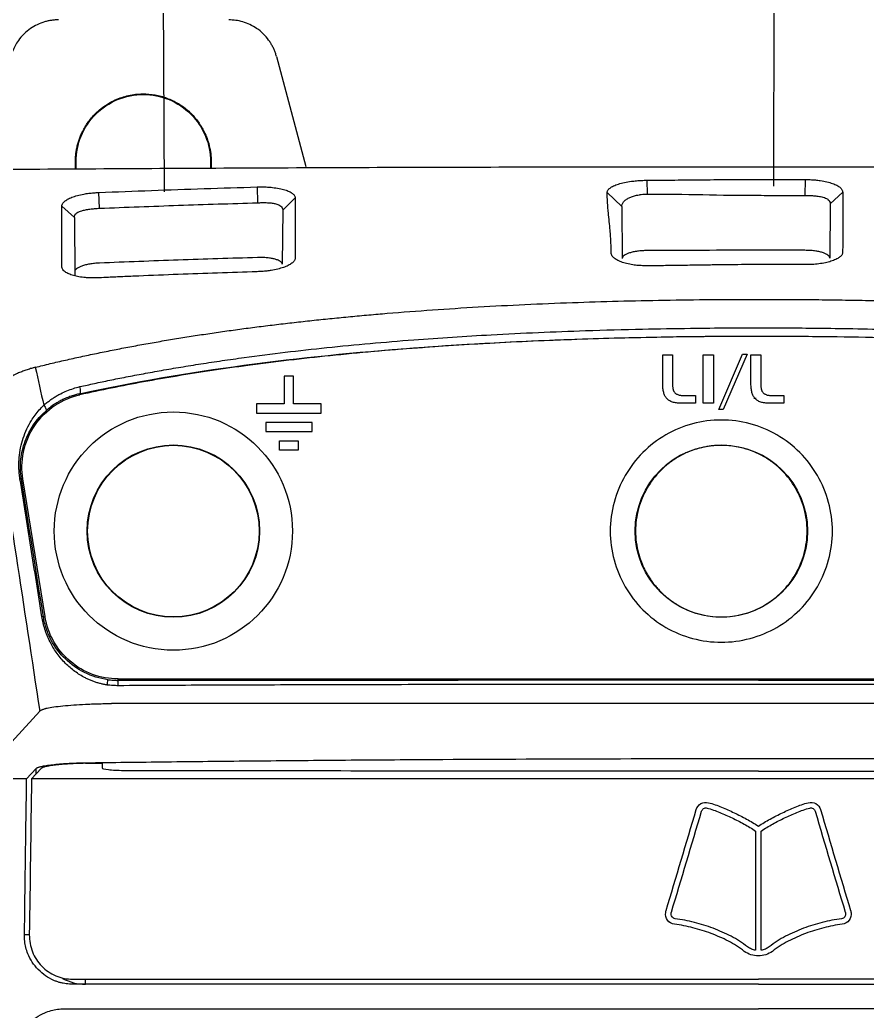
# Model space of a CAD drawing. Header units: millimetres. Extents: x 123.5 to 144.3, y 105.4 to 121.6.
# Drawn here: x 126.277 to 128.165, y 116.053 to 118.262 of the extents above; entities that cross this region are included whole.
import ezdxf

# ---------------------------------------------------------------- set-up
doc = ezdxf.new("R2010")
doc.units = ezdxf.units.MM
doc.layers.add('WIRES', color=7, linetype='Continuous')

msp = doc.modelspace()

# ---------------------------------------------------------------- linework, layer by layer
at = {"color": 7, "linetype": 'Continuous'}
for p, q in [((126.8488, 118.1802), (126.9141, 117.9352)), ((126.4007, 117.9299), (126.4007, 117.9456)), ((126.4021, 117.9299), (126.4021, 117.9456)), ((126.7019, 117.9456), (126.7019, 117.9317)), ((126.7032, 117.9456), (126.7032, 117.9317)), ((128.0265, 117.9062), (128.0264, 117.8707)), ((126.8055, 117.8896), (126.8065, 117.8544)), ((127.6742, 117.9045), (127.6744, 117.8736)), ((126.4545, 117.8421), (126.4531, 117.8773)), ((126.8905, 117.865), (126.8627, 117.838)), ((127.5855, 117.8769), (127.6182, 117.8462)), ((128.1104, 117.8783), (128.0827, 117.8521)), ((126.3706, 117.847), (126.3983, 117.8218)), ((127.6182, 117.8462), (127.6192, 117.7303)), ((128.0827, 117.8521), (128.0816, 117.7311)), ((126.8627, 117.838), (126.8617, 117.7172)), ((128.0265, 117.7165), (127.9225, 117.7166)), ((126.3993, 117.7009), (126.3993, 117.6915)), ((127.9225, 117.5567), (127.9225, 117.5573)), ((127.7094, 117.4514), (127.7094, 117.5159)), ((127.7094, 117.5159), (127.7313, 117.5159)), ((127.7313, 117.5159), (127.7313, 117.4503)), ((127.7994, 117.5159), (127.8224, 117.5159)), ((127.7994, 117.4076), (127.7994, 117.5159)), ((127.8224, 117.5159), (127.8224, 117.4076)), ((127.8342, 117.3936), (127.8868, 117.5172)), ((127.8973, 117.5172), (127.8442, 117.3936)), ((127.8868, 117.5172), (127.8973, 117.5172)), ((127.906, 117.4514), (127.906, 117.5159)), ((127.906, 117.5159), (127.9279, 117.5159)), ((127.9279, 117.5159), (127.9279, 117.4503)), ((126.8661, 117.4683), (126.8661, 117.4064)), ((126.8868, 117.4683), (126.8661, 117.4683)), ((126.8868, 117.4064), (126.8868, 117.4683)), ((127.7094, 117.4486), (127.7094, 117.4514)), ((127.7095, 117.4459), (127.7094, 117.4486)), ((127.7097, 117.4433), (127.7095, 117.4459)), ((127.7099, 117.4408), (127.7097, 117.4433)), ((127.7313, 117.4503), (127.7313, 117.4488)), ((127.7313, 117.4488), (127.7313, 117.4474)), ((127.7313, 117.4474), (127.7314, 117.4461)), ((127.7314, 117.4461), (127.7315, 117.4448)), ((127.7315, 117.4448), (127.7316, 117.4435)), ((127.7316, 117.4435), (127.7318, 117.4423)), ((127.7318, 117.4423), (127.7319, 117.4412)), ((127.9061, 117.4486), (127.906, 117.4514)), ((127.9062, 117.4459), (127.9061, 117.4486)), ((127.9063, 117.4433), (127.9062, 117.4459)), ((127.9066, 117.4408), (127.9063, 117.4433)), ((127.9279, 117.4503), (127.9279, 117.4488)), ((127.9279, 117.4488), (127.928, 117.4474)), ((127.928, 117.4474), (127.928, 117.4461)), ((127.928, 117.4461), (127.9281, 117.4448)), ((127.9281, 117.4448), (127.9283, 117.4435)), ((127.9283, 117.4435), (127.9284, 117.4423)), ((127.9284, 117.4423), (127.9286, 117.4412)), ((126.4106, 117.4265), (126.4101, 117.4288)), ((127.7102, 117.4384), (127.7099, 117.4408)), ((127.7106, 117.4361), (127.7102, 117.4384)), ((127.7111, 117.4339), (127.7106, 117.4361)), ((127.7116, 117.4318), (127.7111, 117.4339)), ((127.7122, 117.4298), (127.7116, 117.4318)), ((127.7128, 117.4279), (127.7122, 117.4298)), ((127.7135, 117.4261), (127.7128, 117.4279)), ((127.7143, 117.4244), (127.7135, 117.4261)), ((127.7152, 117.4228), (127.7143, 117.4244)), ((127.7161, 117.4213), (127.7152, 117.4228)), ((127.7171, 117.4199), (127.7161, 117.4213)), ((127.7182, 117.4186), (127.7171, 117.4199)), ((127.7319, 117.4412), (127.7321, 117.4401)), ((127.7321, 117.4401), (127.7324, 117.439)), ((127.7324, 117.439), (127.7326, 117.4381)), ((127.7326, 117.4381), (127.7329, 117.4371)), ((127.7329, 117.4371), (127.7333, 117.4362)), ((127.7333, 117.4362), (127.7336, 117.4354)), ((127.7336, 117.4354), (127.734, 117.4346)), ((127.734, 117.4346), (127.7344, 117.4339)), ((127.7344, 117.4339), (127.7348, 117.4332)), ((127.7348, 117.4332), (127.7356, 117.4322)), ((127.7356, 117.4322), (127.7364, 117.4313)), ((127.7364, 117.4313), (127.7373, 117.4304)), ((127.7373, 117.4304), (127.7382, 117.4296)), ((127.7382, 117.4296), (127.7393, 117.4288)), ((127.7393, 117.4288), (127.7404, 117.4282)), ((127.7404, 117.4282), (127.7416, 117.4276)), ((127.7416, 117.4276), (127.7429, 117.427)), ((127.7429, 117.427), (127.7443, 117.4265)), ((127.7443, 117.4265), (127.7457, 117.4261)), ((127.7457, 117.4261), (127.7473, 117.4258)), ((127.7473, 117.4258), (127.7489, 117.4255)), ((127.7489, 117.4255), (127.7506, 117.4252)), ((127.7506, 117.4252), (127.7523, 117.4251)), ((127.7523, 117.4251), (127.7542, 117.425)), ((127.7542, 117.425), (127.7561, 117.425)), ((127.7561, 117.425), (127.7828, 117.425)), ((127.7828, 117.425), (127.7828, 117.4076)), ((127.9069, 117.4384), (127.9066, 117.4408)), ((127.9073, 117.4361), (127.9069, 117.4384)), ((127.9077, 117.4339), (127.9073, 117.4361)), ((127.9082, 117.4318), (127.9077, 117.4339)), ((127.9088, 117.4298), (127.9082, 117.4318)), ((127.9095, 117.4279), (127.9088, 117.4298)), ((127.9102, 117.4261), (127.9095, 117.4279)), ((127.911, 117.4244), (127.9102, 117.4261)), ((127.9119, 117.4228), (127.911, 117.4244)), ((127.9128, 117.4213), (127.9119, 117.4228)), ((127.9138, 117.4199), (127.9128, 117.4213)), ((127.9149, 117.4186), (127.9138, 117.4199)), ((127.9286, 117.4412), (127.9288, 117.4401)), ((127.9288, 117.4401), (127.929, 117.439)), ((127.929, 117.439), (127.9293, 117.4381)), ((127.9293, 117.4381), (127.9296, 117.4371)), ((127.9296, 117.4371), (127.9299, 117.4362)), ((127.9299, 117.4362), (127.9303, 117.4354)), ((127.9303, 117.4354), (127.9306, 117.4346)), ((127.9306, 117.4346), (127.931, 117.4339)), ((127.931, 117.4339), (127.9315, 117.4332)), ((127.9315, 117.4332), (127.9322, 117.4322)), ((127.9322, 117.4322), (127.933, 117.4313)), ((127.933, 117.4313), (127.9339, 117.4304)), ((127.9339, 117.4304), (127.9349, 117.4296)), ((127.9349, 117.4296), (127.936, 117.4288)), ((127.936, 117.4288), (127.9371, 117.4282)), ((127.9371, 117.4282), (127.9383, 117.4276)), ((127.9383, 117.4276), (127.9396, 117.427)), ((127.9396, 117.427), (127.941, 117.4265)), ((127.941, 117.4265), (127.9424, 117.4261)), ((127.9424, 117.4261), (127.9439, 117.4258)), ((127.9439, 117.4258), (127.9455, 117.4255)), ((127.9455, 117.4255), (127.9472, 117.4252)), ((127.9472, 117.4252), (127.949, 117.4251)), ((127.949, 117.4251), (127.9508, 117.425)), ((127.9508, 117.425), (127.9528, 117.425)), ((127.9528, 117.425), (127.9795, 117.425)), ((127.9795, 117.425), (127.9795, 117.4076)), ((126.8043, 117.4064), (126.8043, 117.3858)), ((126.8661, 117.4064), (126.8043, 117.4064)), ((126.9486, 117.4064), (126.8868, 117.4064)), ((126.9486, 117.3858), (126.9486, 117.4064)), ((127.7195, 117.4173), (127.7182, 117.4186)), ((127.7208, 117.416), (127.7195, 117.4173)), ((127.7223, 117.4148), (127.7208, 117.416)), ((127.7238, 117.4138), (127.7223, 117.4148)), ((127.7255, 117.4128), (127.7238, 117.4138)), ((127.7273, 117.4119), (127.7255, 117.4128)), ((127.7292, 117.4111), (127.7273, 117.4119)), ((127.7311, 117.4103), (127.7292, 117.4111)), ((127.7332, 117.4097), (127.7311, 117.4103)), ((127.7354, 117.4091), (127.7332, 117.4097)), ((127.7377, 117.4086), (127.7354, 117.4091)), ((127.7401, 117.4083), (127.7377, 117.4086)), ((127.7426, 117.4079), (127.7401, 117.4083)), ((127.7452, 117.4077), (127.7426, 117.4079)), ((127.7479, 117.4076), (127.7452, 117.4077)), ((127.7507, 117.4076), (127.7479, 117.4076)), ((127.7828, 117.4076), (127.7507, 117.4076)), ((127.8224, 117.4076), (127.7994, 117.4076)), ((127.9174, 117.4182), (127.9121, 117.4181)), ((127.9161, 117.4173), (127.9149, 117.4186)), ((127.9175, 117.416), (127.9161, 117.4173)), ((127.9189, 117.4148), (127.9175, 117.416)), ((127.9205, 117.4138), (127.9189, 117.4148)), ((127.9222, 117.4128), (127.9205, 117.4138)), ((127.9239, 117.4119), (127.9222, 117.4128)), ((127.9258, 117.4111), (127.9239, 117.4119)), ((127.9278, 117.4103), (127.9258, 117.4111)), ((127.9299, 117.4097), (127.9278, 117.4103)), ((127.9321, 117.4091), (127.9299, 117.4097)), ((127.9343, 117.4086), (127.9321, 117.4091)), ((127.9367, 117.4083), (127.9343, 117.4086)), ((127.9392, 117.4079), (127.9367, 117.4083)), ((127.9418, 117.4077), (127.9392, 117.4079)), ((127.9445, 117.4076), (127.9418, 117.4077)), ((127.9473, 117.4076), (127.9445, 117.4076)), ((127.9795, 117.4076), (127.9473, 117.4076)), ((126.8043, 117.3858), (126.9486, 117.3858)), ((127.8442, 117.3936), (127.8342, 117.3936)), ((126.8249, 117.3652), (126.8249, 117.3446)), ((126.928, 117.3652), (126.8249, 117.3652)), ((126.928, 117.3446), (126.928, 117.3652)), ((126.8249, 117.3446), (126.928, 117.3446)), ((126.8558, 117.3239), (126.8971, 117.3239)), ((126.8558, 117.3033), (126.8558, 117.3239)), ((126.8971, 117.3239), (126.8971, 117.3033)), ((126.8971, 117.3033), (126.8558, 117.3033)), ((126.2803, 117.2386), (126.2836, 117.2392)), ((126.333, 116.9324), (126.2836, 117.2392)), ((126.3294, 116.9318), (126.333, 116.9324)), ((126.4959, 116.7904), (126.4959, 116.7936)), ((126.4959, 116.7936), (129.3491, 116.7936)), ((127.9225, 116.7386), (126.481, 116.7386)), ((129.364, 116.7386), (127.9225, 116.7386)), ((126.1833, 116.5708), (126.3211, 116.7218)), ((126.4608, 116.5946), (126.4607, 116.6061)), ((126.292, 116.5708), (126.3135, 116.5941)), ((126.3029, 116.5708), (126.3245, 116.5941))]:
    msp.add_line(p, q, dxfattribs=at)
msp.add_line((126.3983, 117.8218), (126.3993, 117.6915))
at = {"color": 8, "linetype": 'Continuous'}
for p, q in [((126.4229, 116.6056), (126.4229, 116.6068)), ((126.3135, 116.5823), (126.3135, 116.5941)), ((126.298, 116.2237), (126.2872, 116.2237)), ((126.4229, 116.1137), (126.4229, 116.124))]:
    msp.add_line(p, q, dxfattribs=at)
at = {"color": 7, "linetype": 'Continuous', "flags": 128}
for points in [[(126.4101, 117.4288), (126.4108, 117.4293), (126.4115, 117.4304), (126.4119, 117.432), (126.4121, 117.434), (126.4121, 117.4364), (126.4119, 117.4391), (126.4114, 117.4419), (126.4108, 117.4447)], [(126.3302, 117.4032), (126.3317, 117.4012), (126.3331, 117.3993), (126.3342, 117.3974), (126.335, 117.3956), (126.3356, 117.394), (126.3358, 117.3927), (126.3357, 117.3916), (126.3352, 117.3909)]]:
    msp.add_lwpolyline(points, dxfattribs=at)
at = {"color": 7, "linetype": 'Continuous'}
for centre, radius in [((126.619, 117.1229), 0.2654), ((126.619, 117.1229), 0.192), ((126.619, 117.1229), 0.1911), ((127.84, 117.1229), 0.192)]:
    msp.add_circle(centre, radius, dxfattribs=at)
for centre, radius, start, end in [((126.2782, 117.2343), 0.00485, 64.9572, 102.043), ((126.3272, 116.9274), 0.00496, 63.4555, 102.0612), ((124.6758, 117.0269), 1.8128, 352.1719, 352.5513), ((126.331, 116.7812), 0.1652, 359.0845, 3.2083)]:
    msp.add_arc(centre, radius, start, end, dxfattribs=at)
at = {"color": 8, "linetype": 'Continuous'}
msp.add_arc((126.4229, 116.2226), 0.1089, 242.2555, 269.9908, dxfattribs=at)
at = {"color": 7, "linetype": 'Continuous'}
for points, knots in [([(126.3632, 118.2619), (126.3605, 118.2618), (126.3552, 118.2617), (126.3474, 118.2608), (126.3396, 118.2594), (126.3288, 118.2566), (126.3155, 118.2515), (126.2999, 118.2424), (126.2855, 118.2306), (126.2742, 118.2173), (126.266, 118.2041), (126.2601, 118.1915), (126.2576, 118.1827), (126.2564, 118.1782)], [0, 0, 0, 0, 0.054324, 0.108343, 0.162336, 0.216586, 0.335867, 0.455346, 0.585776, 0.716409, 0.811058, 0.905085, 1, 1, 1, 1]), ([(126.8488, 118.1802), (126.848, 118.1828), (126.8465, 118.1881), (126.8435, 118.1956), (126.84, 118.203), (126.836, 118.21), (126.8294, 118.2197), (126.8194, 118.2313), (126.8052, 118.2428), (126.7897, 118.2517), (126.7741, 118.2576), (126.7582, 118.2612), (126.7477, 118.2616), (126.7425, 118.2619)], [0, 0, 0, 0, 0.056861, 0.113237, 0.169437, 0.225774, 0.282559, 0.412803, 0.543251, 0.662726, 0.7824, 0.891055, 1, 1, 1, 1]), ([(126.4007, 117.9456), (126.4008, 117.9488), (126.4009, 117.9552), (126.4018, 117.9646), (126.4033, 117.974), (126.4053, 117.9832), (126.408, 117.9923), (126.4112, 118.0012), (126.417, 118.0145), (126.4267, 118.0315), (126.4439, 118.0527), (126.4671, 118.0723), (126.496, 118.0873), (126.5267, 118.0959), (126.5566, 118.0977), (126.585, 118.0941), (126.6116, 118.0855), (126.6367, 118.0721), (126.6581, 118.0545), (126.6753, 118.0344), (126.6867, 118.0154), (126.6943, 117.9978), (126.6992, 117.9816), (126.7026, 117.9641), (126.703, 117.9518), (126.7032, 117.9456)], [0, 0, 0, 0, 0.020203, 0.040204, 0.060083, 0.079919, 0.099793, 0.119784, 0.139971, 0.191365, 0.242819, 0.312145, 0.381531, 0.446848, 0.512226, 0.569654, 0.627145, 0.687768, 0.748454, 0.801257, 0.854121, 0.888054, 0.922047, 0.960976, 1, 1, 1, 1]), ([(126.4021, 117.9456), (126.4021, 117.9652), (126.406, 117.9849), (126.421, 118.0211), (126.4321, 118.0377), (126.4599, 118.0655), (126.4765, 118.0766), (126.5128, 118.0916), (126.5324, 118.0955), (126.5716, 118.0955), (126.5912, 118.0916), (126.6275, 118.0766), (126.6441, 118.0655), (126.6719, 118.0377), (126.683, 118.0211), (126.698, 117.9849), (126.7019, 117.9652), (126.7019, 117.9456)], [0, 0, 0, 0, 0.125, 0.125, 0.25, 0.25, 0.375, 0.375, 0.5, 0.5, 0.625, 0.625, 0.75, 0.75, 0.875, 0.875, 1, 1, 1, 1]), ([(126.197, 117.9287), (126.3868, 117.9299), (126.7677, 117.9323), (127.3439, 117.9343), (127.7297, 117.9346), (127.9225, 117.9347)], [0, 0, 0, 0, 0.331909, 0.666236, 1, 1, 1, 1]), ([(127.9225, 117.9347), (128.1152, 117.9346), (128.5011, 117.9343), (129.0773, 117.9323), (129.4582, 117.9299), (129.648, 117.9287)], [0, 0, 0, 0, 0.333756, 0.668083, 1, 1, 1, 1]), ([(127.6742, 117.9045), (127.6837, 117.9045), (127.7044, 117.9047), (127.7457, 117.9051), (127.8, 117.9056), (127.862, 117.9062), (127.9034, 117.9063), (127.9225, 117.9063)], [0, 0, 0, 0, 0.1142851, 0.2500018, 0.499984, 0.7694685, 1, 1, 1, 1]), ([(127.9225, 117.9063), (127.94, 117.9063), (127.9746, 117.9063), (128.0093, 117.9062), (128.0265, 117.9062)], [0, 0, 0, 0, 0.503636, 1, 1, 1, 1]), ([(128.0265, 117.9062), (128.0285, 117.9061), (128.0324, 117.9061), (128.0382, 117.9059), (128.0439, 117.9056), (128.0495, 117.9051), (128.0551, 117.9045), (128.064, 117.9033), (128.0756, 117.9011), (128.0881, 117.8975), (128.0981, 117.8933), (128.1039, 117.8893), (128.1071, 117.886), (128.109, 117.8834), (128.1102, 117.8808), (128.1104, 117.8791), (128.1104, 117.8783)], [0, 0, 0, 0, 0.04168, 0.083042, 0.124338, 0.165821, 0.207742, 0.250344, 0.373822, 0.499504, 0.622344, 0.749085, 0.810596, 0.874457, 0.939088, 1, 1, 1, 1]), ([(126.4531, 117.8773), (126.4921, 117.8789), (126.5703, 117.8819), (126.6877, 117.886), (126.7662, 117.8884), (126.8055, 117.8896)], [0, 0, 0, 0, 0.3321585, 0.6654931, 1, 1, 1, 1]), ([(126.8055, 117.8896), (126.8074, 117.8897), (126.8114, 117.8898), (126.8172, 117.8898), (126.823, 117.8896), (126.8287, 117.8894), (126.8342, 117.889), (126.8432, 117.8881), (126.8551, 117.8864), (126.8678, 117.8833), (126.8779, 117.8795), (126.8838, 117.8757), (126.8872, 117.8726), (126.889, 117.8701), (126.8903, 117.8676), (126.8905, 117.8659), (126.8905, 117.865)], [0, 0, 0, 0, 0.0419074, 0.0834094, 0.1247447, 0.1661556, 0.2078827, 0.2501617, 0.3740965, 0.4995149, 0.6221801, 0.7492013, 0.8110579, 0.8745331, 0.9388919, 1, 1, 1, 1]), ([(127.5855, 117.8769), (127.5856, 117.8776), (127.5857, 117.879), (127.5865, 117.8811), (127.5877, 117.8831), (127.5896, 117.8852), (127.5931, 117.8882), (127.5994, 117.8919), (127.6104, 117.8961), (127.6238, 117.8996), (127.6377, 117.902), (127.6507, 117.9034), (127.6623, 117.9042), (127.6702, 117.9044), (127.6742, 117.9045)], [0, 0, 0, 0, 0.050271, 0.100182, 0.150013, 0.200049, 0.250569, 0.376187, 0.500611, 0.625917, 0.750289, 0.834047, 0.916734, 1, 1, 1, 1]), ([(126.3706, 117.847), (126.3706, 117.8476), (126.3707, 117.8487), (126.3712, 117.8504), (126.3722, 117.8524), (126.3738, 117.8547), (126.377, 117.8581), (126.3827, 117.8621), (126.3924, 117.8667), (126.4046, 117.8706), (126.4177, 117.8735), (126.4302, 117.8755), (126.4415, 117.8767), (126.4492, 117.8771), (126.4531, 117.8773)], [0, 0, 0, 0, 0.039765, 0.081601, 0.12564, 0.189489, 0.251072, 0.378029, 0.500667, 0.626364, 0.749827, 0.834371, 0.917086, 1, 1, 1, 1]), ([(126.8905, 117.865), (126.8905, 117.86), (126.8905, 117.848), (126.8906, 117.8266), (126.8906, 117.7979), (126.8905, 117.7681), (126.8905, 117.7443), (126.8904, 117.7333), (126.8903, 117.7303)], [0, 0, 0, 0, 0.122689, 0.289362, 0.500023, 0.772383, 0.939045, 1, 1, 1, 1]), ([(127.5945, 117.7428), (127.5945, 117.7468), (127.5944, 117.7547), (127.594, 117.7665), (127.5933, 117.7794), (127.592, 117.7947), (127.5903, 117.8127), (127.5885, 117.83), (127.587, 117.8466), (127.5859, 117.8616), (127.5857, 117.872), (127.5855, 117.8769)], [0, 0, 0, 0, 0.082273, 0.165581, 0.249929, 0.358907, 0.499845, 0.649294, 0.749845, 0.882275, 1, 1, 1, 1]), ([(127.6182, 117.8462), (127.6182, 117.8478), (127.6188, 117.8512), (127.6218, 117.8563), (127.6271, 117.8612), (127.6339, 117.8653), (127.6419, 117.8686), (127.6498, 117.8708), (127.6565, 117.8721), (127.6643, 117.8732), (127.6701, 117.8736), (127.6744, 117.8736)], [2, 2, 2, 2, 2.358582, 2.771605, 3.173075, 3.568828, 3.919417, 4.274657, 4.512728, 4.661605, 5.109554, 5.109554, 5.109554, 5.109554]), ([(127.6744, 117.8736), (127.7158, 117.8739), (127.7985, 117.8725), (127.8811, 117.8709), (127.9225, 117.8709)], [2, 2, 2, 2, 4.797123, 7.594349, 7.594349, 7.594349, 7.594349]), ([(127.9225, 117.8709), (127.9398, 117.8709), (127.9745, 117.8708), (128.0091, 117.8708), (128.0264, 117.8707)], [2, 2, 2, 2, 3.17099, 4.341925, 4.341925, 4.341925, 4.341925]), ([(128.0264, 117.8707), (128.0296, 117.8707), (128.0361, 117.8706), (128.0459, 117.8701), (128.0544, 117.8692), (128.0614, 117.868), (128.0671, 117.8667), (128.0733, 117.8646), (128.0784, 117.8615), (128.0819, 117.8573), (128.0827, 117.8539), (128.0827, 117.8521)], [2, 2, 2, 2, 2.362977, 2.723375, 3.13571, 3.389115, 3.638669, 3.967066, 4.407616, 4.753707, 5.177187, 5.177187, 5.177187, 5.177187]), ([(128.1104, 117.8783), (128.1104, 117.8727), (128.1104, 117.8615), (128.1104, 117.8442), (128.1105, 117.8182), (128.1104, 117.7882), (128.1105, 117.76), (128.1103, 117.7467), (128.1103, 117.7431)], [0, 0, 0, 0, 0.133335, 0.26667, 0.400006, 0.725163, 0.925162, 1, 1, 1, 1]), ([(126.3706, 117.7108), (126.3706, 117.7129), (126.3704, 117.7204), (126.3705, 117.7364), (126.3705, 117.7616), (126.3705, 117.7898), (126.3705, 117.8195), (126.3706, 117.8374), (126.3706, 117.847)], [0, 0, 0, 0, 0.042712, 0.152185, 0.328417, 0.571399, 0.76926, 1, 1, 1, 1]), ([(126.3983, 117.8218), (126.3983, 117.8235), (126.3989, 117.8267), (126.4018, 117.8304), (126.4066, 117.8338), (126.4138, 117.8365), (126.4231, 117.8388), (126.433, 117.8403), (126.4435, 117.8414), (126.4509, 117.8419), (126.4545, 117.8421)], [2, 2, 2, 2, 2.389616, 2.719082, 3.045844, 3.538968, 3.933557, 4.339292, 4.748831, 5.160273, 5.160273, 5.160273, 5.160273]), ([(126.4545, 117.8421), (126.5132, 117.8444), (126.6305, 117.8488), (126.7479, 117.8526), (126.8065, 117.8544)], [2, 2, 2, 2, 5.978294, 9.953058, 9.953058, 9.953058, 9.953058]), ([(126.8065, 117.8544), (126.8098, 117.8545), (126.8175, 117.8548), (126.8276, 117.8547), (126.8374, 117.8539), (126.846, 117.8524), (126.8534, 117.8501), (126.8587, 117.8471), (126.862, 117.8433), (126.8628, 117.8399), (126.8628, 117.838)], [2, 2, 2, 2, 2.35885, 2.852786, 3.179198, 3.574448, 4.046639, 4.403954, 4.760057, 5.194084, 5.194084, 5.194084, 5.194084]), ([(126.8065, 117.7323), (126.7476, 117.7305), (126.6303, 117.7269), (126.513, 117.7223), (126.4545, 117.72)], [0, 0, 0, 0, 0.501847, 1, 1, 1, 1]), ([(126.8903, 117.7303), (126.8902, 117.7296), (126.89, 117.7281), (126.889, 117.726), (126.8875, 117.7238), (126.8855, 117.7216), (126.8817, 117.7185), (126.8751, 117.7145), (126.8645, 117.7101), (126.8517, 117.7064), (126.8389, 117.7039), (126.8271, 117.7022), (126.8166, 117.7013), (126.8095, 117.7009), (126.8059, 117.7008)], [0, 0, 0, 0, 0.049963, 0.099669, 0.149463, 0.199688, 0.250676, 0.375504, 0.500231, 0.62402, 0.74973, 0.833031, 0.916076, 1, 1, 1, 1]), ([(126.8617, 117.7172), (126.8617, 117.7177), (126.8616, 117.7188), (126.8607, 117.7205), (126.8594, 117.7221), (126.8569, 117.7241), (126.8526, 117.7264), (126.8458, 117.7287), (126.8376, 117.7306), (126.8281, 117.7318), (126.8176, 117.7325), (126.8102, 117.7324), (126.8065, 117.7323)], [0, 0, 0, 0, 0.06532, 0.130063, 0.19483, 0.260225, 0.385093, 0.508201, 0.629662, 0.750154, 0.874396, 1, 1, 1, 1]), ([(127.6743, 117.7139), (127.6721, 117.7139), (127.6678, 117.7139), (127.6613, 117.7142), (127.655, 117.7146), (127.6489, 117.7152), (127.6399, 117.7165), (127.6286, 117.7187), (127.6166, 117.7224), (127.6068, 117.7269), (127.6006, 117.7314), (127.5968, 117.7355), (127.5948, 117.7392), (127.5946, 117.7416), (127.5945, 117.7428)], [0, 0, 0, 0, 0.050509, 0.100388, 0.15, 0.199716, 0.249901, 0.373919, 0.499596, 0.623792, 0.749754, 0.833789, 0.916795, 1, 1, 1, 1]), ([(127.6744, 117.7478), (127.6726, 117.7478), (127.6689, 117.7477), (127.6635, 117.7474), (127.6582, 117.747), (127.6514, 117.7462), (127.6434, 117.7448), (127.6351, 117.7426), (127.6281, 117.74), (127.6231, 117.737), (127.6198, 117.7337), (127.6194, 117.7315), (127.6192, 117.7303)], [0, 0, 0, 0, 0.062252, 0.123811, 0.185344, 0.247519, 0.369353, 0.492311, 0.618145, 0.745064, 0.872159, 1, 1, 1, 1]), ([(127.9225, 117.7486), (127.8811, 117.7485), (127.7984, 117.7484), (127.7157, 117.748), (127.6744, 117.7478)], [0, 0, 0, 0, 0.500564, 1, 1, 1, 1]), ([(128.0264, 117.7484), (128.0091, 117.7485), (127.9745, 117.7485), (127.9398, 117.7485), (127.9225, 117.7486)], [0, 0, 0, 0, 0.4997932, 1, 1, 1, 1]), ([(128.0816, 117.7311), (128.0816, 117.7317), (128.0815, 117.7328), (128.0807, 117.7345), (128.0793, 117.7362), (128.0769, 117.7383), (128.0727, 117.7408), (128.0658, 117.7434), (128.0574, 117.7456), (128.0479, 117.7472), (128.0374, 117.7482), (128.0301, 117.7483), (128.0264, 117.7484)], [0, 0, 0, 0, 0.064377, 0.128003, 0.191443, 0.255269, 0.382178, 0.508044, 0.630954, 0.752806, 0.876325, 1, 1, 1, 1]), ([(128.1103, 117.7431), (128.1102, 117.7424), (128.1099, 117.741), (128.109, 117.7388), (128.1075, 117.7367), (128.1055, 117.7347), (128.1018, 117.7316), (128.0954, 117.7279), (128.0847, 117.7238), (128.0721, 117.7205), (128.0578, 117.7181), (128.0424, 117.7167), (128.0318, 117.7166), (128.0265, 117.7165)], [0, 0, 0, 0, 0.050013, 0.099751, 0.149555, 0.19976, 0.250697, 0.375457, 0.500343, 0.624863, 0.74994, 0.872686, 1, 1, 1, 1]), ([(126.4537, 117.6871), (126.4515, 117.687), (126.4472, 117.6869), (126.4408, 117.6868), (126.4346, 117.6869), (126.4286, 117.6872), (126.4197, 117.6878), (126.4083, 117.6892), (126.3958, 117.6921), (126.3853, 117.6959), (126.3782, 117.6999), (126.3738, 117.7037), (126.3713, 117.7072), (126.3708, 117.7096), (126.3706, 117.7108)], [0, 0, 0, 0, 0.052365, 0.103313, 0.153089, 0.201957, 0.250195, 0.375056, 0.499777, 0.624406, 0.74947, 0.833998, 0.916989, 1, 1, 1, 1]), ([(126.4545, 117.72), (126.4526, 117.7199), (126.4489, 117.7198), (126.4433, 117.7193), (126.4379, 117.7186), (126.4309, 117.7175), (126.4228, 117.7159), (126.4145, 117.7134), (126.4078, 117.7105), (126.403, 117.7075), (126.3999, 117.7042), (126.3995, 117.702), (126.3993, 117.7009)], [0, 0, 0, 0, 0.063651, 0.126766, 0.190069, 0.254277, 0.379595, 0.505738, 0.628142, 0.751584, 0.875559, 1, 1, 1, 1]), ([(127.9225, 117.7166), (127.9126, 117.7166), (127.8919, 117.7165), (127.862, 117.7163), (127.8305, 117.7159), (127.7946, 117.7154), (127.7626, 117.7149), (127.7308, 117.7144), (127.7046, 117.7141), (127.6839, 117.714), (127.6743, 117.7139)], [0, 0, 0, 0, 0.11927, 0.249978, 0.36225, 0.499978, 0.683345, 0.749989, 0.883818, 1, 1, 1, 1]), ([(126.8059, 117.7008), (126.7764, 117.6998), (126.7177, 117.6979), (126.6296, 117.6947), (126.5593, 117.6918), (126.5075, 117.6896), (126.4782, 117.6883), (126.4606, 117.6875), (126.4537, 117.6871)], [0, 0, 0, 0, 0.251475, 0.499983, 0.749987, 0.849991, 0.941276, 1, 1, 1, 1]), ([(126.3113, 117.4878), (126.3224, 117.4905), (126.3447, 117.496), (126.3786, 117.5039), (126.4128, 117.5115), (126.4474, 117.5188), (126.4824, 117.5259), (126.5177, 117.5327), (126.5535, 117.5393), (126.5897, 117.5457), (126.6262, 117.5518), (126.6632, 117.5577), (126.7005, 117.5634), (126.7383, 117.5688), (126.7764, 117.5741), (126.8149, 117.5791), (126.8539, 117.5838), (126.8932, 117.5884), (126.9329, 117.5927), (126.973, 117.5969), (127.0135, 117.6008), (127.0544, 117.6046), (127.1152, 117.6098), (127.1965, 117.616), (127.2987, 117.6225), (127.4027, 117.6279), (127.5067, 117.6322), (127.6104, 117.6354), (127.7135, 117.6376), (127.8176, 117.6389), (127.8874, 117.6391), (127.9225, 117.6392)], [0, 0, 0, 0, 0.022267, 0.044639, 0.067123, 0.089725, 0.11245, 0.135303, 0.158292, 0.18142, 0.204694, 0.228118, 0.251697, 0.275437, 0.299343, 0.323418, 0.347668, 0.372096, 0.396708, 0.421506, 0.446496, 0.471681, 0.497065, 0.558586, 0.621, 0.684352, 0.74868, 0.810618, 0.873133, 0.936251, 1, 1, 1, 1]), ([(127.9225, 117.6392), (127.9426, 117.6392), (127.9826, 117.6391), (128.0425, 117.6387), (128.1021, 117.638), (128.1613, 117.6369), (128.2202, 117.6356), (128.2787, 117.634), (128.3529, 117.6316), (128.4423, 117.6279), (128.5463, 117.6225), (128.6485, 117.616), (128.7422, 117.6088), (128.8275, 117.6013), (128.9046, 117.5936), (128.9802, 117.5852), (129.0544, 117.576), (129.1272, 117.5661), (129.1985, 117.5552), (129.2684, 117.5436), (129.3368, 117.5311), (129.4039, 117.5176), (129.4695, 117.5034), (129.5124, 117.493), (129.5337, 117.4878)], [0, 0, 0, 0, 0.036507, 0.072804, 0.108897, 0.14479, 0.180489, 0.215998, 0.251324, 0.315652, 0.379003, 0.441418, 0.502941, 0.551228, 0.598802, 0.645692, 0.691926, 0.737535, 0.782551, 0.827009, 0.870944, 0.914395, 0.9574, 1, 1, 1, 1]), ([(126.4108, 117.4447), (126.4215, 117.447), (126.4436, 117.452), (126.4778, 117.4592), (126.5142, 117.4665), (126.5527, 117.4738), (126.5933, 117.4811), (126.6361, 117.4884), (126.681, 117.4957), (126.7281, 117.5028), (126.8211, 117.5159), (126.963, 117.5328), (127.1469, 117.5492), (127.3393, 117.5617), (127.5096, 117.569), (127.6578, 117.573), (127.7644, 117.5748), (127.8504, 117.5757), (127.9008, 117.5758), (127.9225, 117.5758)], [0, 0, 0, 0, 0.0224244, 0.0461814, 0.0712718, 0.0976955, 0.1254518, 0.1545384, 0.1849535, 0.2166989, 0.2497775, 0.3721265, 0.4997258, 0.6128233, 0.7498179, 0.8325499, 0.9018258, 0.9576436, 1, 1, 1, 1]), ([(127.9225, 117.5758), (127.9412, 117.5758), (127.9821, 117.5757), (128.0487, 117.5752), (128.1257, 117.5741), (128.2132, 117.5723), (128.3484, 117.5684), (128.5089, 117.5615), (128.6987, 117.5491), (128.8794, 117.5331), (129.034, 117.5148), (129.1529, 117.4975), (129.2327, 117.4846), (129.3059, 117.4714), (129.3724, 117.4583), (129.4143, 117.4491), (129.4342, 117.4447)], [0, 0, 0, 0, 0.036425, 0.079657, 0.129695, 0.186537, 0.250183, 0.393442, 0.500277, 0.622821, 0.750222, 0.80843, 0.862513, 0.912474, 0.958304, 1, 1, 1, 1]), ([(126.4101, 117.4288), (126.5292, 117.455), (126.6519, 117.4757), (126.9008, 117.509), (127.0271, 117.5215), (127.2812, 117.5405), (127.4092, 117.547), (127.6655, 117.5553), (127.794, 117.5573), (127.9225, 117.5573)], [0, 0, 0, 0, 0.25, 0.25, 0.5, 0.5, 0.75, 0.75, 1, 1, 1, 1]), ([(127.9225, 117.5567), (127.9016, 117.5567), (127.8596, 117.5566), (127.7962, 117.5561), (127.7217, 117.5551), (127.6371, 117.5534), (127.5087, 117.5498), (127.3508, 117.5432), (127.1592, 117.5312), (126.9717, 117.5148), (126.8191, 117.4969), (126.7058, 117.4809), (126.6284, 117.4687), (126.5535, 117.4556), (126.4811, 117.4418), (126.4338, 117.4315), (126.4106, 117.4265)], [0, 0, 0, 0, 0.04127, 0.08293, 0.124982, 0.188238, 0.249971, 0.378477, 0.499997, 0.628726, 0.749982, 0.803056, 0.854582, 0.904571, 0.953038, 1, 1, 1, 1]), ([(127.9225, 117.5573), (128.051, 117.5573), (128.1795, 117.5553), (128.4358, 117.5469), (128.5638, 117.5406), (128.8179, 117.5216), (128.9442, 117.5089), (129.1931, 117.4757), (129.3158, 117.4551), (129.4349, 117.4288)], [0, 0, 0, 0, 0.25, 0.25, 0.5, 0.5, 0.75, 0.75, 1, 1, 1, 1]), ([(129.4344, 117.4265), (129.42, 117.4296), (129.3908, 117.436), (129.3465, 117.445), (129.3011, 117.4537), (129.2548, 117.4621), (129.2076, 117.4701), (129.1593, 117.4777), (129.11, 117.485), (129.0159, 117.4981), (128.8732, 117.5148), (128.7159, 117.5286), (128.5877, 117.5374), (128.4934, 117.5427), (128.3981, 117.5472), (128.2929, 117.5511), (128.1766, 117.5542), (128.05, 117.5563), (127.9651, 117.5566), (127.9225, 117.5567)], [0, 0, 0, 0, 0.029172, 0.058931, 0.08928, 0.120224, 0.151766, 0.183909, 0.216658, 0.250014, 0.371438, 0.500007, 0.561672, 0.625011, 0.686281, 0.750033, 0.83259, 0.915909, 1, 1, 1, 1]), ([(126.3113, 117.4878), (126.3091, 117.4872), (126.3055, 117.4862), (126.2985, 117.4842), (126.2905, 117.4816), (126.2809, 117.478), (126.271, 117.4739), (126.2608, 117.4689), (126.2508, 117.4631), (126.2451, 117.4589), (126.2423, 117.4568)], [0, 0, 0, 0, 0.077298, 0.125355, 0.250376, 0.37451, 0.500101, 0.663978, 0.83068, 1, 1, 1, 1]), ([(126.3302, 117.4032), (126.3325, 117.4052), (126.3371, 117.4092), (126.3444, 117.4147), (126.3519, 117.4199), (126.3598, 117.4247), (126.3696, 117.4301), (126.3816, 117.4356), (126.396, 117.4409), (126.4059, 117.4434), (126.4108, 117.4447)], [0, 0, 0, 0, 0.099637, 0.199334, 0.299284, 0.399682, 0.500721, 0.667321, 0.833437, 1, 1, 1, 1]), ([(126.2836, 117.2392), (126.2806, 117.2578), (126.2807, 117.2783), (126.2892, 117.3194), (126.2977, 117.34), (126.3222, 117.3761), (126.3381, 117.3916), (126.3732, 117.4147), (126.3922, 117.4224), (126.4106, 117.4265)], [0, 0, 0, 0, 0.25, 0.25, 0.5, 0.5, 0.75, 0.75, 1, 1, 1, 1]), ([(126.4101, 117.4288), (126.407, 117.4281), (126.4007, 117.4266), (126.3909, 117.4235), (126.3806, 117.4196), (126.3709, 117.4151), (126.3612, 117.4098), (126.3513, 117.4036), (126.3424, 117.3971), (126.3371, 117.3925), (126.3352, 117.3909)], [0, 0, 0, 0, 0.109901, 0.229666, 0.359581, 0.499876, 0.610576, 0.749998, 0.914525, 1, 1, 1, 1]), ([(126.2772, 117.239), (126.2768, 117.2416), (126.2761, 117.2468), (126.2753, 117.2547), (126.2748, 117.2626), (126.2747, 117.2706), (126.2749, 117.2787), (126.2758, 117.2915), (126.2783, 117.309), (126.284, 117.3302), (126.292, 117.3505), (126.3012, 117.3675), (126.3107, 117.3815), (126.3199, 117.3929), (126.3268, 117.3998), (126.3302, 117.4032)], [0, 0, 0, 0, 0.040943, 0.08233, 0.124321, 0.167067, 0.210704, 0.255357, 0.377877, 0.50719, 0.632848, 0.755801, 0.839721, 0.921052, 1, 1, 1, 1]), ([(126.2803, 117.2386), (126.2779, 117.2537), (126.2776, 117.2687), (126.2806, 117.2969), (126.2839, 117.3103), (126.2981, 117.3486), (126.3135, 117.3718), (126.3352, 117.3909)], [0, 0, 0, 0, 0.25, 0.25, 0.5, 0.5, 1, 1, 1, 1]), ([(127.84, 117.3704), (127.7968, 117.3704), (127.7537, 117.3588), (127.6788, 117.3156), (127.6473, 117.284), (127.6041, 117.2092), (127.5925, 117.1661), (127.5925, 117.0797), (127.6041, 117.0365), (127.6473, 116.9617), (127.6788, 116.9301), (127.7537, 116.8869), (127.7968, 116.8754), (127.8832, 116.8754), (127.9263, 116.8869), (128.0012, 116.9301), (128.0327, 116.9617), (128.0543, 116.9991)], [0, 0, 0, 0, 0.125, 0.125, 0.25, 0.25, 0.375, 0.375, 0.5, 0.5, 0.625, 0.625, 0.75, 0.75, 0.875, 0.875, 1, 1, 1, 1]), ([(128.0543, 116.9991), (128.0759, 117.0365), (128.0875, 117.0797), (128.0875, 117.1661), (128.0759, 117.2092), (128.0327, 117.284), (128.0012, 117.3156), (127.9263, 117.3588), (127.8832, 117.3704), (127.84, 117.3704)], [0, 0, 0, 0, 0.25, 0.25, 0.5, 0.5, 0.75, 0.75, 1, 1, 1, 1]), ([(127.84, 117.3139), (127.8367, 117.3139), (127.83, 117.3138), (127.82, 117.313), (127.8101, 117.3117), (127.8003, 117.3098), (127.7857, 117.3063), (127.7667, 117.2999), (127.7442, 117.2888), (127.7233, 117.2749), (127.6983, 117.2529), (127.6726, 117.2195), (127.6565, 117.1806), (127.65, 117.1479), (127.6484, 117.1229), (127.65, 117.0978), (127.6544, 117.076), (127.6602, 117.0574), (127.6666, 117.042), (127.6719, 117.0322), (127.6745, 117.0273)], [0, 0, 0, 0, 0.025106, 0.050103, 0.075059, 0.100044, 0.125126, 0.187614, 0.250178, 0.312666, 0.37523, 0.500012, 0.624794, 0.687282, 0.749846, 0.812334, 0.874899, 0.916602, 0.958196, 1, 1, 1, 1]), ([(127.6745, 117.0273), (127.6763, 117.0245), (127.6797, 117.0187), (127.6854, 117.0105), (127.6914, 117.0026), (127.6979, 116.995), (127.7083, 116.9841), (127.7233, 116.9708), (127.7442, 116.9569), (127.7667, 116.9458), (127.7983, 116.9351), (127.84, 116.9296), (127.89, 116.9362), (127.9366, 116.9555), (127.9766, 116.9862), (128.0074, 117.0262), (128.0267, 117.0728), (128.0333, 117.1229), (128.0267, 117.1729), (128.0074, 117.2195), (127.9817, 117.2529), (127.9567, 117.2749), (127.9358, 117.2888), (127.9133, 117.2999), (127.8922, 117.307), (127.8732, 117.3112), (127.8567, 117.3135), (127.8456, 117.3138), (127.84, 117.3139)], [0, 0, 0, 0, 0.012564, 0.025073, 0.037562, 0.050066, 0.062618, 0.093889, 0.125198, 0.156469, 0.187779, 0.250224, 0.31267, 0.375115, 0.437561, 0.500006, 0.562452, 0.624897, 0.687343, 0.749788, 0.812233, 0.843505, 0.874814, 0.906085, 0.937395, 0.958264, 0.97908, 1, 1, 1, 1]), ([(126.3262, 116.9322), (126.3179, 116.9839), (126.3016, 117.0861), (126.2853, 117.1884), (126.2772, 117.239)], [0, 0, 0, 0, 0.505558, 1, 1, 1, 1]), ([(126.4716, 116.78), (126.4691, 116.7805), (126.4641, 116.7813), (126.4566, 116.7831), (126.4491, 116.7852), (126.4416, 116.7878), (126.4341, 116.7907), (126.4267, 116.794), (126.4138, 116.8005), (126.396, 116.812), (126.3754, 116.8305), (126.3577, 116.852), (126.3456, 116.8726), (126.3377, 116.8901), (126.3326, 116.9042), (126.3287, 116.9182), (126.327, 116.9276), (126.3262, 116.9322)], [0, 0, 0, 0, 0.033194, 0.066876, 0.101057, 0.135748, 0.170962, 0.20671, 0.243007, 0.364295, 0.490159, 0.619896, 0.742349, 0.810156, 0.875177, 0.938188, 1, 1, 1, 1]), ([(126.4732, 116.7919), (126.4551, 116.7944), (126.4374, 116.7999), (126.4052, 116.8157), (126.3908, 116.826), (126.3657, 116.8503), (126.355, 116.8644), (126.3425, 116.8881), (126.3389, 116.8965), (126.3331, 116.9138), (126.3309, 116.9228), (126.3294, 116.9318)], [0, 0, 0, 0, 0.25, 0.25, 0.5, 0.5, 0.75, 0.75, 0.875, 0.875, 1, 1, 1, 1]), ([(126.4959, 116.7936), (126.4765, 116.7936), (126.4571, 116.7971), (126.4207, 116.8105), (126.4037, 116.8204), (126.3742, 116.8456), (126.3616, 116.8608), (126.3426, 116.8946), (126.3361, 116.9132), (126.333, 116.9324)], [0, 0, 0, 0, 0.25, 0.25, 0.5, 0.5, 0.75, 0.75, 1, 1, 1, 1]), ([(126.4962, 116.7785), (126.492, 116.7786), (126.4839, 116.7787), (126.4757, 116.7796), (126.4716, 116.78)], [0, 0, 0, 0, 0.501129, 1, 1, 1, 1]), ([(126.4732, 116.7919), (126.4771, 116.7915), (126.4846, 116.7906), (126.4922, 116.7905), (126.4959, 116.7904)], [0, 0, 0, 0, 0.511006, 1, 1, 1, 1]), ([(127.9225, 116.7814), (127.8308, 116.7814), (127.6524, 116.7814), (127.3923, 116.7812), (127.147, 116.7809), (126.9167, 116.7803), (126.7014, 116.7796), (126.5629, 116.7789), (126.4962, 116.7785)], [0, 0, 0, 0, 0.192808, 0.375193, 0.547135, 0.708609, 0.859578, 1, 1, 1, 1]), ([(127.9225, 116.7905), (128.0052, 116.7905), (128.1672, 116.7905), (128.4049, 116.7905), (128.6222, 116.7905), (128.8169, 116.7905), (128.9969, 116.7904), (129.1725, 116.7904), (129.2914, 116.7904), (129.3491, 116.7904)], [0, 0, 0, 0, 0.1739296, 0.3405959, 0.4999997, 0.630715, 0.7500006, 0.8786787, 1, 1, 1, 1]), ([(129.3488, 116.7785), (129.2992, 116.7788), (129.1972, 116.7794), (129.04, 116.78), (128.8743, 116.7805), (128.7001, 116.7808), (128.5176, 116.7811), (128.3267, 116.7813), (128.1274, 116.7814), (127.9917, 116.7814), (127.9225, 116.7814)], [0, 0, 0, 0, 0.104326, 0.214591, 0.330776, 0.452865, 0.580842, 0.714696, 0.854417, 1, 1, 1, 1]), ([(126.3211, 116.7218), (126.3215, 116.7222), (126.3222, 116.7229), (126.324, 116.724), (126.3262, 116.7251), (126.3287, 116.726), (126.3314, 116.7269), (126.3343, 116.7278), (126.3405, 116.7293), (126.3521, 116.7314), (126.3722, 116.7337), (126.3961, 116.7358), (126.4182, 116.7371), (126.4367, 116.7379), (126.451, 116.7383), (126.4659, 116.7386), (126.476, 116.7386), (126.481, 116.7386)], [0, 0, 0, 0, 0.041296, 0.080971, 0.118871, 0.154862, 0.188823, 0.220653, 0.250266, 0.37304, 0.499961, 0.626889, 0.749651, 0.810452, 0.872642, 0.935928, 1, 1, 1, 1]), ([(126.3135, 116.5941), (126.3138, 116.5944), (126.3142, 116.5949), (126.3155, 116.5956), (126.3171, 116.5964), (126.3192, 116.5971), (126.3218, 116.5979), (126.3266, 116.5991), (126.3351, 116.6007), (126.3489, 116.6026), (126.365, 116.6042), (126.3812, 116.6054), (126.3961, 116.6061), (126.4095, 116.6066), (126.4184, 116.6067), (126.4229, 116.6068)], [0, 0, 0, 0, 0.041616, 0.083068, 0.124548, 0.166247, 0.208352, 0.251044, 0.375005, 0.500077, 0.625248, 0.749024, 0.833772, 0.91693, 1, 1, 1, 1]), ([(126.4229, 116.6056), (126.4107, 116.6054), (126.3987, 116.605), (126.3817, 116.604), (126.3763, 116.6036), (126.366, 116.6028), (126.3611, 116.6023), (126.3521, 116.6012), (126.348, 116.6007), (126.3407, 116.5995), (126.3374, 116.5988), (126.3292, 116.5969), (126.3257, 116.5955), (126.3245, 116.5941)], [0, 0, 0, 0, 0.25, 0.25, 0.375, 0.375, 0.5, 0.5, 0.625, 0.625, 0.75, 0.75, 1, 1, 1, 1]), ([(126.4229, 116.6068), (126.4831, 116.6076), (126.605, 116.6092), (126.7902, 116.6111), (126.9799, 116.6128), (127.2318, 116.6146), (127.5466, 116.616), (127.7965, 116.6163), (127.9225, 116.6164)], [0, 0, 0, 0, 0.120443, 0.243908, 0.370419, 0.499999, 0.747926, 1, 1, 1, 1]), ([(127.9225, 116.6164), (128.0067, 116.6163), (128.1743, 116.6162), (128.4242, 116.6154), (128.7179, 116.6139), (129.0502, 116.6114), (129.3002, 116.6083), (129.4221, 116.6068)], [0, 0, 0, 0, 0.16852, 0.335166, 0.500001, 0.756091, 1, 1, 1, 1]), ([(126.5081, 116.5892), (126.5015, 116.5892), (126.4953, 116.5893), (126.4837, 116.5899), (126.4786, 116.5903), (126.4657, 116.5917), (126.4609, 116.5931), (126.4608, 116.5946)], [0, 0, 0, 0, 0.25, 0.25, 0.5, 0.5, 1, 1, 1, 1]), ([(127.9225, 116.588), (127.6859, 116.588), (127.4495, 116.5881), (126.9775, 116.5885), (126.7423, 116.5888), (126.5081, 116.5892)], [0, 0, 0, 0, 0.5, 0.5, 1, 1, 1, 1]), ([(127.9225, 116.588), (128.1591, 116.588), (128.3955, 116.5881), (128.8675, 116.5885), (129.1027, 116.5888), (129.3369, 116.5892)], [0, 0, 0, 0, 0.5, 0.5, 1, 1, 1, 1]), ([(126.2872, 116.2237), (126.2876, 116.2519), (126.2883, 116.3088), (126.2895, 116.3949), (126.2907, 116.4824), (126.2916, 116.5411), (126.292, 116.5708)], [0, 0, 0, 0, 0.243767, 0.49169, 0.743767, 1, 1, 1, 1]), ([(127.9225, 116.5708), (127.6513, 116.5708), (127.3804, 116.5708), (126.8397, 116.5708), (126.5706, 116.5708), (126.3029, 116.5708)], [0, 0, 0, 0, 0.5, 0.5, 1, 1, 1, 1]), ([(129.5421, 116.5708), (129.2744, 116.5708), (129.0053, 116.5708), (128.4645, 116.5708), (128.1937, 116.5708), (127.9225, 116.5708)], [0, 0, 0, 0, 0.5, 0.5, 1, 1, 1, 1]), ([(127.7841, 116.5024), (127.7858, 116.508), (127.7894, 116.5129), (127.7995, 116.5187), (127.8057, 116.5196), (127.8113, 116.5179)], [0, 0, 0, 0, 0.5, 0.5, 1, 1, 1, 1]), ([(127.8113, 116.5179), (127.8214, 116.5155), (127.831, 116.5118), (127.8501, 116.5041), (127.8594, 116.4999), (127.878, 116.4911), (127.8872, 116.4864), (127.9052, 116.4765), (127.9141, 116.4713), (127.9225, 116.4654)], [0, 0, 0, 0, 0.25, 0.25, 0.5, 0.5, 0.75, 0.75, 1, 1, 1, 1]), ([(127.9225, 116.4654), (127.9309, 116.4713), (127.9398, 116.4765), (127.9578, 116.4864), (127.967, 116.4911), (127.9856, 116.4999), (127.995, 116.5041), (128.014, 116.5118), (128.0236, 116.5155), (128.0337, 116.5179)], [0, 0, 0, 0, 0.25, 0.25, 0.5, 0.5, 0.75, 0.75, 1, 1, 1, 1]), ([(128.0337, 116.5179), (128.0393, 116.5196), (128.0455, 116.5187), (128.0555, 116.513), (128.0592, 116.508), (128.0609, 116.5024)], [0, 0, 0, 0, 0.5, 0.5, 1, 1, 1, 1]), ([(127.796, 116.4989), (127.7967, 116.5014), (127.7983, 116.5036), (127.8028, 116.5064), (127.8056, 116.5068), (127.8081, 116.506)], [0, 0, 0, 0, 0.5, 0.5, 1, 1, 1, 1]), ([(127.8081, 116.506), (127.813, 116.5048), (127.8177, 116.5033), (127.8272, 116.4999), (127.8319, 116.4981), (127.8458, 116.4925), (127.8549, 116.4884), (127.873, 116.4797), (127.8819, 116.4752), (127.8995, 116.4655), (127.9081, 116.4604), (127.9163, 116.4546)], [0, 0, 0, 0, 0.125, 0.125, 0.25, 0.25, 0.5, 0.5, 0.75, 0.75, 1, 1, 1, 1]), ([(127.9287, 116.4546), (127.9369, 116.4604), (127.9455, 116.4655), (127.963, 116.4752), (127.972, 116.4797), (127.9901, 116.4884), (127.9992, 116.4925), (128.0131, 116.4981), (128.0178, 116.4999), (128.0273, 116.5033), (128.032, 116.5048), (128.0369, 116.506)], [0, 0, 0, 0, 0.25, 0.25, 0.5, 0.5, 0.75, 0.75, 0.875, 0.875, 1, 1, 1, 1]), ([(128.0369, 116.506), (128.0394, 116.5068), (128.0422, 116.5064), (128.0467, 116.5036), (128.0483, 116.5014), (128.049, 116.4989)], [0, 0, 0, 0, 0.5, 0.5, 1, 1, 1, 1]), ([(127.7354, 116.247), (127.7294, 116.2478), (127.7239, 116.2513), (127.7168, 116.2608), (127.7153, 116.267), (127.716, 116.273)], [0, 0, 0, 0, 0.5, 0.5, 1, 1, 1, 1]), ([(127.716, 116.273), (127.716, 116.2733), (127.7161, 116.2737), (127.7161, 116.2741), (127.7162, 116.2744), (127.7162, 116.2748), (127.7163, 116.2752), (127.7165, 116.2759), (127.7166, 116.2766), (127.7169, 116.2774)], [0, 0, 0, 0, 0.00002059741, 0.00002059741, 0.00002059741, 0.00004119612, 0.00004119612, 0.00004119612, 0.00008237658, 0.00008237658, 0.00008237658, 0.00008237658]), ([(127.7369, 116.2593), (127.7341, 116.2597), (127.7317, 116.2614), (127.7286, 116.266), (127.728, 116.2688), (127.7283, 116.2716)], [0, 0, 0, 0, 0.5, 0.5, 1, 1, 1, 1]), ([(127.7283, 116.2716), (127.7283, 116.2718), (127.7283, 116.2721), (127.7284, 116.2724), (127.7284, 116.2726), (127.7285, 116.2728), (127.7285, 116.2731), (127.7286, 116.2733), (127.7286, 116.2735), (127.7287, 116.2737)], [0, 0, 0, 0, 0.00001469565, 0.00001469565, 0.00001469565, 0.00002765644, 0.00002765644, 0.00002765644, 0.00004065368, 0.00004065368, 0.00004065368, 0.00004065368]), ([(128.1167, 116.2716), (128.117, 116.2688), (128.1164, 116.266), (128.1133, 116.2614), (128.1109, 116.2597), (128.1081, 116.2593)], [0, 0, 0, 0, 0.5, 0.5, 1, 1, 1, 1]), ([(128.129, 116.273), (128.1297, 116.267), (128.1282, 116.2609), (128.121, 116.2513), (128.1156, 116.2478), (128.1096, 116.247)], [0, 0, 0, 0, 0.5, 0.5, 1, 1, 1, 1]), ([(128.1163, 116.2737), (128.1164, 116.2735), (128.1164, 116.2732), (128.1165, 116.273), (128.1165, 116.2727), (128.1166, 116.2725), (128.1166, 116.2723), (128.1167, 116.272), (128.1167, 116.2718), (128.1167, 116.2716)], [0, 0, 0, 0, 0.00001470922, 0.00001470922, 0.00001470922, 0.00002766414, 0.00002766414, 0.00002766414, 0.00004064362, 0.00004064362, 0.00004064362, 0.00004064362]), ([(128.1281, 116.2774), (128.1282, 116.277), (128.1283, 116.2766), (128.1284, 116.2763), (128.1285, 116.2759), (128.1286, 116.2755), (128.1287, 116.2752), (128.1288, 116.2744), (128.1289, 116.2737), (128.129, 116.273)], [0, 0, 0, 0, 0.00002060056, 0.00002060056, 0.00002060056, 0.00004119926, 0.00004119926, 0.00004119926, 0.00008236528, 0.00008236528, 0.00008236528, 0.00008236528]), ([(127.8984, 116.1967), (127.8871, 116.206), (127.8747, 116.2136), (127.8488, 116.2271), (127.8354, 116.2329), (127.8081, 116.2432), (127.7941, 116.2476), (127.7658, 116.2548), (127.7515, 116.2576), (127.7369, 116.2593)], [0, 0, 0, 0, 0.25, 0.25, 0.5, 0.5, 0.75, 0.75, 1, 1, 1, 1]), ([(128.1081, 116.2593), (128.0935, 116.2576), (128.0792, 116.2548), (128.0509, 116.2476), (128.0369, 116.2432), (128.0096, 116.2329), (127.9961, 116.2271), (127.9703, 116.2136), (127.9579, 116.206), (127.9466, 116.1967)], [0, 0, 0, 0, 0.25, 0.25, 0.5, 0.5, 0.75, 0.75, 1, 1, 1, 1]), ([(127.8911, 116.1867), (127.8802, 116.1956), (127.8682, 116.203), (127.8432, 116.2161), (127.8303, 116.2217), (127.8039, 116.2315), (127.7904, 116.2357), (127.7632, 116.2427), (127.7494, 116.2454), (127.7354, 116.247)], [0, 0, 0, 0, 0.25, 0.25, 0.5, 0.5, 0.75, 0.75, 1, 1, 1, 1]), ([(128.1096, 116.247), (128.0956, 116.2454), (128.0818, 116.2427), (128.0545, 116.2357), (128.041, 116.2315), (128.0147, 116.2216), (128.0017, 116.216), (127.9768, 116.203), (127.9648, 116.1957), (127.9539, 116.1867)], [0, 0, 0, 0, 0.25, 0.25, 0.5, 0.5, 0.75, 0.75, 1, 1, 1, 1]), ([(126.3946, 116.1137), (126.3922, 116.1137), (126.3874, 116.1137), (126.3803, 116.1143), (126.3733, 116.1155), (126.3663, 116.1171), (126.3594, 116.1193), (126.3484, 116.1237), (126.3338, 116.1318), (126.3175, 116.1457), (126.3041, 116.1623), (126.2952, 116.1793), (126.2899, 116.1951), (126.2872, 116.2093), (126.2872, 116.2189), (126.2872, 116.2237)], [0, 0, 0, 0, 0.04164, 0.083088, 0.124564, 0.166287, 0.208471, 0.251326, 0.374872, 0.500088, 0.625264, 0.748957, 0.833927, 0.917042, 1, 1, 1, 1]), ([(126.298, 116.2237), (126.298, 116.2171), (126.2985, 116.2107), (126.3008, 116.1981), (126.3026, 116.1918), (126.3073, 116.1799), (126.3103, 116.1742), (126.3172, 116.1635), (126.3212, 116.1584), (126.3301, 116.1492), (126.335, 116.1451), (126.3456, 116.1379), (126.3512, 116.1348), (126.3688, 116.1273), (126.3817, 116.1247), (126.3947, 116.1247)], [0, 0, 0, 0, 0.125, 0.125, 0.25, 0.25, 0.375, 0.375, 0.5, 0.5, 0.625, 0.625, 0.75, 0.75, 1, 1, 1, 1]), ([(127.9225, 116.1767), (127.9169, 116.1767), (127.9112, 116.1773), (127.9007, 116.1807), (127.8958, 116.1837), (127.8911, 116.1867)], [0, 0, 0, 0, 0.5, 0.5, 1, 1, 1, 1]), ([(127.9163, 116.1894), (127.9131, 116.1897), (127.9099, 116.1906), (127.9039, 116.1932), (127.9012, 116.1949), (127.8984, 116.1967)], [0, 0, 0, 0, 0.5, 0.5, 1, 1, 1, 1]), ([(127.9539, 116.1867), (127.9492, 116.1837), (127.9443, 116.1807), (127.9338, 116.1773), (127.9281, 116.1767), (127.9225, 116.1767)], [0, 0, 0, 0, 0.5, 0.5, 1, 1, 1, 1]), ([(127.9466, 116.1967), (127.9438, 116.1949), (127.9411, 116.1932), (127.9351, 116.1906), (127.9319, 116.1897), (127.9287, 116.1894)], [0, 0, 0, 0, 0.5, 0.5, 1, 1, 1, 1]), ([(126.3947, 116.1247), (126.6475, 116.1247), (126.9016, 116.1247), (127.4114, 116.1247), (127.6669, 116.1247), (127.9225, 116.1247)], [0, 0, 0, 0, 0.5, 0.5, 1, 1, 1, 1]), ([(129.4503, 116.1247), (129.1975, 116.1247), (128.9433, 116.1247), (128.4336, 116.1247), (128.1781, 116.1247), (127.9225, 116.1247)], [0, 0, 0, 0, 0.5, 0.5, 1, 1, 1, 1]), ([(127.9225, 116.1137), (127.8971, 116.1137), (127.8465, 116.1137), (127.771, 116.1137), (127.6961, 116.1137), (127.6218, 116.1137), (127.5481, 116.1137), (127.475, 116.1137), (127.4026, 116.1137), (127.3309, 116.1137), (127.2598, 116.1137), (127.1893, 116.1137), (127.1195, 116.1137), (127.0503, 116.1137), (126.9818, 116.1137), (126.9139, 116.1137), (126.8467, 116.1137), (126.7801, 116.1137), (126.7143, 116.1137), (126.649, 116.1137), (126.5845, 116.1137), (126.5206, 116.1137), (126.4573, 116.1137), (126.4154, 116.1137), (126.3946, 116.1137)], [0, 0, 0, 0, 0.049668, 0.098936, 0.147803, 0.196269, 0.244334, 0.291998, 0.33926, 0.386121, 0.43258, 0.478638, 0.524294, 0.569548, 0.614401, 0.658852, 0.702901, 0.746548, 0.789794, 0.832638, 0.875081, 0.917122, 0.958762, 1, 1, 1, 1]), ([(127.9225, 116.1137), (127.9469, 116.1137), (127.9958, 116.1137), (128.0691, 116.1137), (128.1423, 116.1137), (128.2155, 116.1137), (128.2886, 116.1137), (128.3616, 116.1137), (128.4345, 116.1137), (128.5074, 116.1137), (128.5803, 116.1137), (128.653, 116.1137), (128.7502, 116.1137), (128.8715, 116.1137), (129.0169, 116.1137), (129.1619, 116.1137), (129.3064, 116.1137), (129.4024, 116.1137), (129.4504, 116.1137)], [0, 0, 0, 0, 0.047827, 0.095614, 0.143364, 0.191079, 0.238761, 0.286412, 0.334035, 0.381633, 0.429207, 0.476761, 0.524296, 0.619748, 0.715026, 0.810147, 0.905132, 1, 1, 1, 1]), ([(126.2658, 115.9487), (126.2659, 115.9511), (126.2659, 115.9559), (126.2666, 115.9631), (126.2678, 115.9701), (126.2694, 115.9771), (126.2714, 115.9839), (126.2755, 115.9949), (126.2831, 116.0096), (126.2965, 116.0261), (126.313, 116.04), (126.3301, 116.0493), (126.3463, 116.055), (126.3609, 116.0581), (126.3708, 116.0585), (126.3758, 116.0587)], [0, 0, 0, 0, 0.04209, 0.083693, 0.124984, 0.166142, 0.207347, 0.248779, 0.370004, 0.491074, 0.614823, 0.73968, 0.826817, 0.913054, 1, 1, 1, 1]), ([(126.3758, 116.0587), (126.4002, 116.0587), (126.4494, 116.0587), (126.5236, 116.0587), (126.5987, 116.0587), (126.6747, 116.0587), (126.7516, 116.0587), (126.8295, 116.0587), (126.9083, 116.0587), (126.9879, 116.0587), (127.0685, 116.0587), (127.1499, 116.0587), (127.2323, 116.0587), (127.3156, 116.0587), (127.3997, 116.0587), (127.4847, 116.0587), (127.5706, 116.0587), (127.6573, 116.0587), (127.745, 116.0587), (127.8334, 116.0587), (127.8927, 116.0587), (127.9225, 116.0587)], [0, 0, 0, 0, 0.047719, 0.095984, 0.144794, 0.194151, 0.244053, 0.294501, 0.345495, 0.397035, 0.449121, 0.501753, 0.554932, 0.608656, 0.662926, 0.717742, 0.773104, 0.82901, 0.885462, 0.942459, 1, 1, 1, 1]), ([(129.4692, 116.0587), (129.4449, 116.0587), (129.3964, 116.0587), (129.3236, 116.0587), (129.2506, 116.0587), (129.1775, 116.0587), (129.1042, 116.0587), (129.0309, 116.0587), (128.9574, 116.0587), (128.8837, 116.0587), (128.81, 116.0587), (128.7158, 116.0587), (128.6011, 116.0587), (128.4659, 116.0587), (128.3304, 116.0587), (128.1946, 116.0587), (128.0586, 116.0587), (127.9679, 116.0587), (127.9225, 116.0587)], [0, 0, 0, 0, 0.047368, 0.094767, 0.142199, 0.189667, 0.237174, 0.284721, 0.332312, 0.379949, 0.427634, 0.47537, 0.562552, 0.649816, 0.737178, 0.824653, 0.912255, 1, 1, 1, 1])]:
    msp.add_open_spline(points, degree=3, knots=knots, dxfattribs=at)
for points in [[(126.3113, 117.4879), (126.3176, 117.4597), (126.3239, 117.4315), (126.3302, 117.4032)], [(126.2154, 117.4137), (126.251, 117.1829), (126.2863, 116.9522), (126.3211, 116.7218)], [(126.3294, 116.9318), (126.3131, 117.034), (126.2967, 117.1363), (126.2803, 117.2386)], [(127.9225, 116.7905), (127.6847, 116.7905), (127.2092, 116.7905), (126.7336, 116.7904), (126.4959, 116.7904)], [(126.4229, 116.6056), (126.4355, 116.6057), (126.4481, 116.6059), (126.4607, 116.6061)], [(126.292, 116.5708), (126.2557, 116.5708), (126.2195, 116.5708), (126.1833, 116.5708)], [(126.3029, 116.5708), (126.3012, 116.4552), (126.2996, 116.3395), (126.298, 116.2237)], [(127.7169, 116.2774), (127.7393, 116.3524), (127.7617, 116.4274), (127.7841, 116.5024)], [(127.7287, 116.2737), (127.7511, 116.3488), (127.7736, 116.4239), (127.796, 116.4989)], [(128.049, 116.4989), (128.0714, 116.4239), (128.0938, 116.3488), (128.1163, 116.2737)], [(128.0609, 116.5024), (128.0833, 116.4274), (128.1057, 116.3524), (128.1281, 116.2774)], [(127.9163, 116.4546), (127.9163, 116.3663), (127.9163, 116.2779), (127.9163, 116.1894)], [(127.9287, 116.1894), (127.9287, 116.2779), (127.9287, 116.3663), (127.9287, 116.4546)]]:
    msp.add_open_spline(points, degree=3, dxfattribs=at)
at = {"layer": 'WIRES'}
for p, q in [((127.9585, 119.1221), (127.9565, 117.8915)), ((126.5958, 118.3869), (126.5981, 117.8785))]:
    msp.add_line(p, q, dxfattribs=at)

doc.saveas('drawing.dxf')
